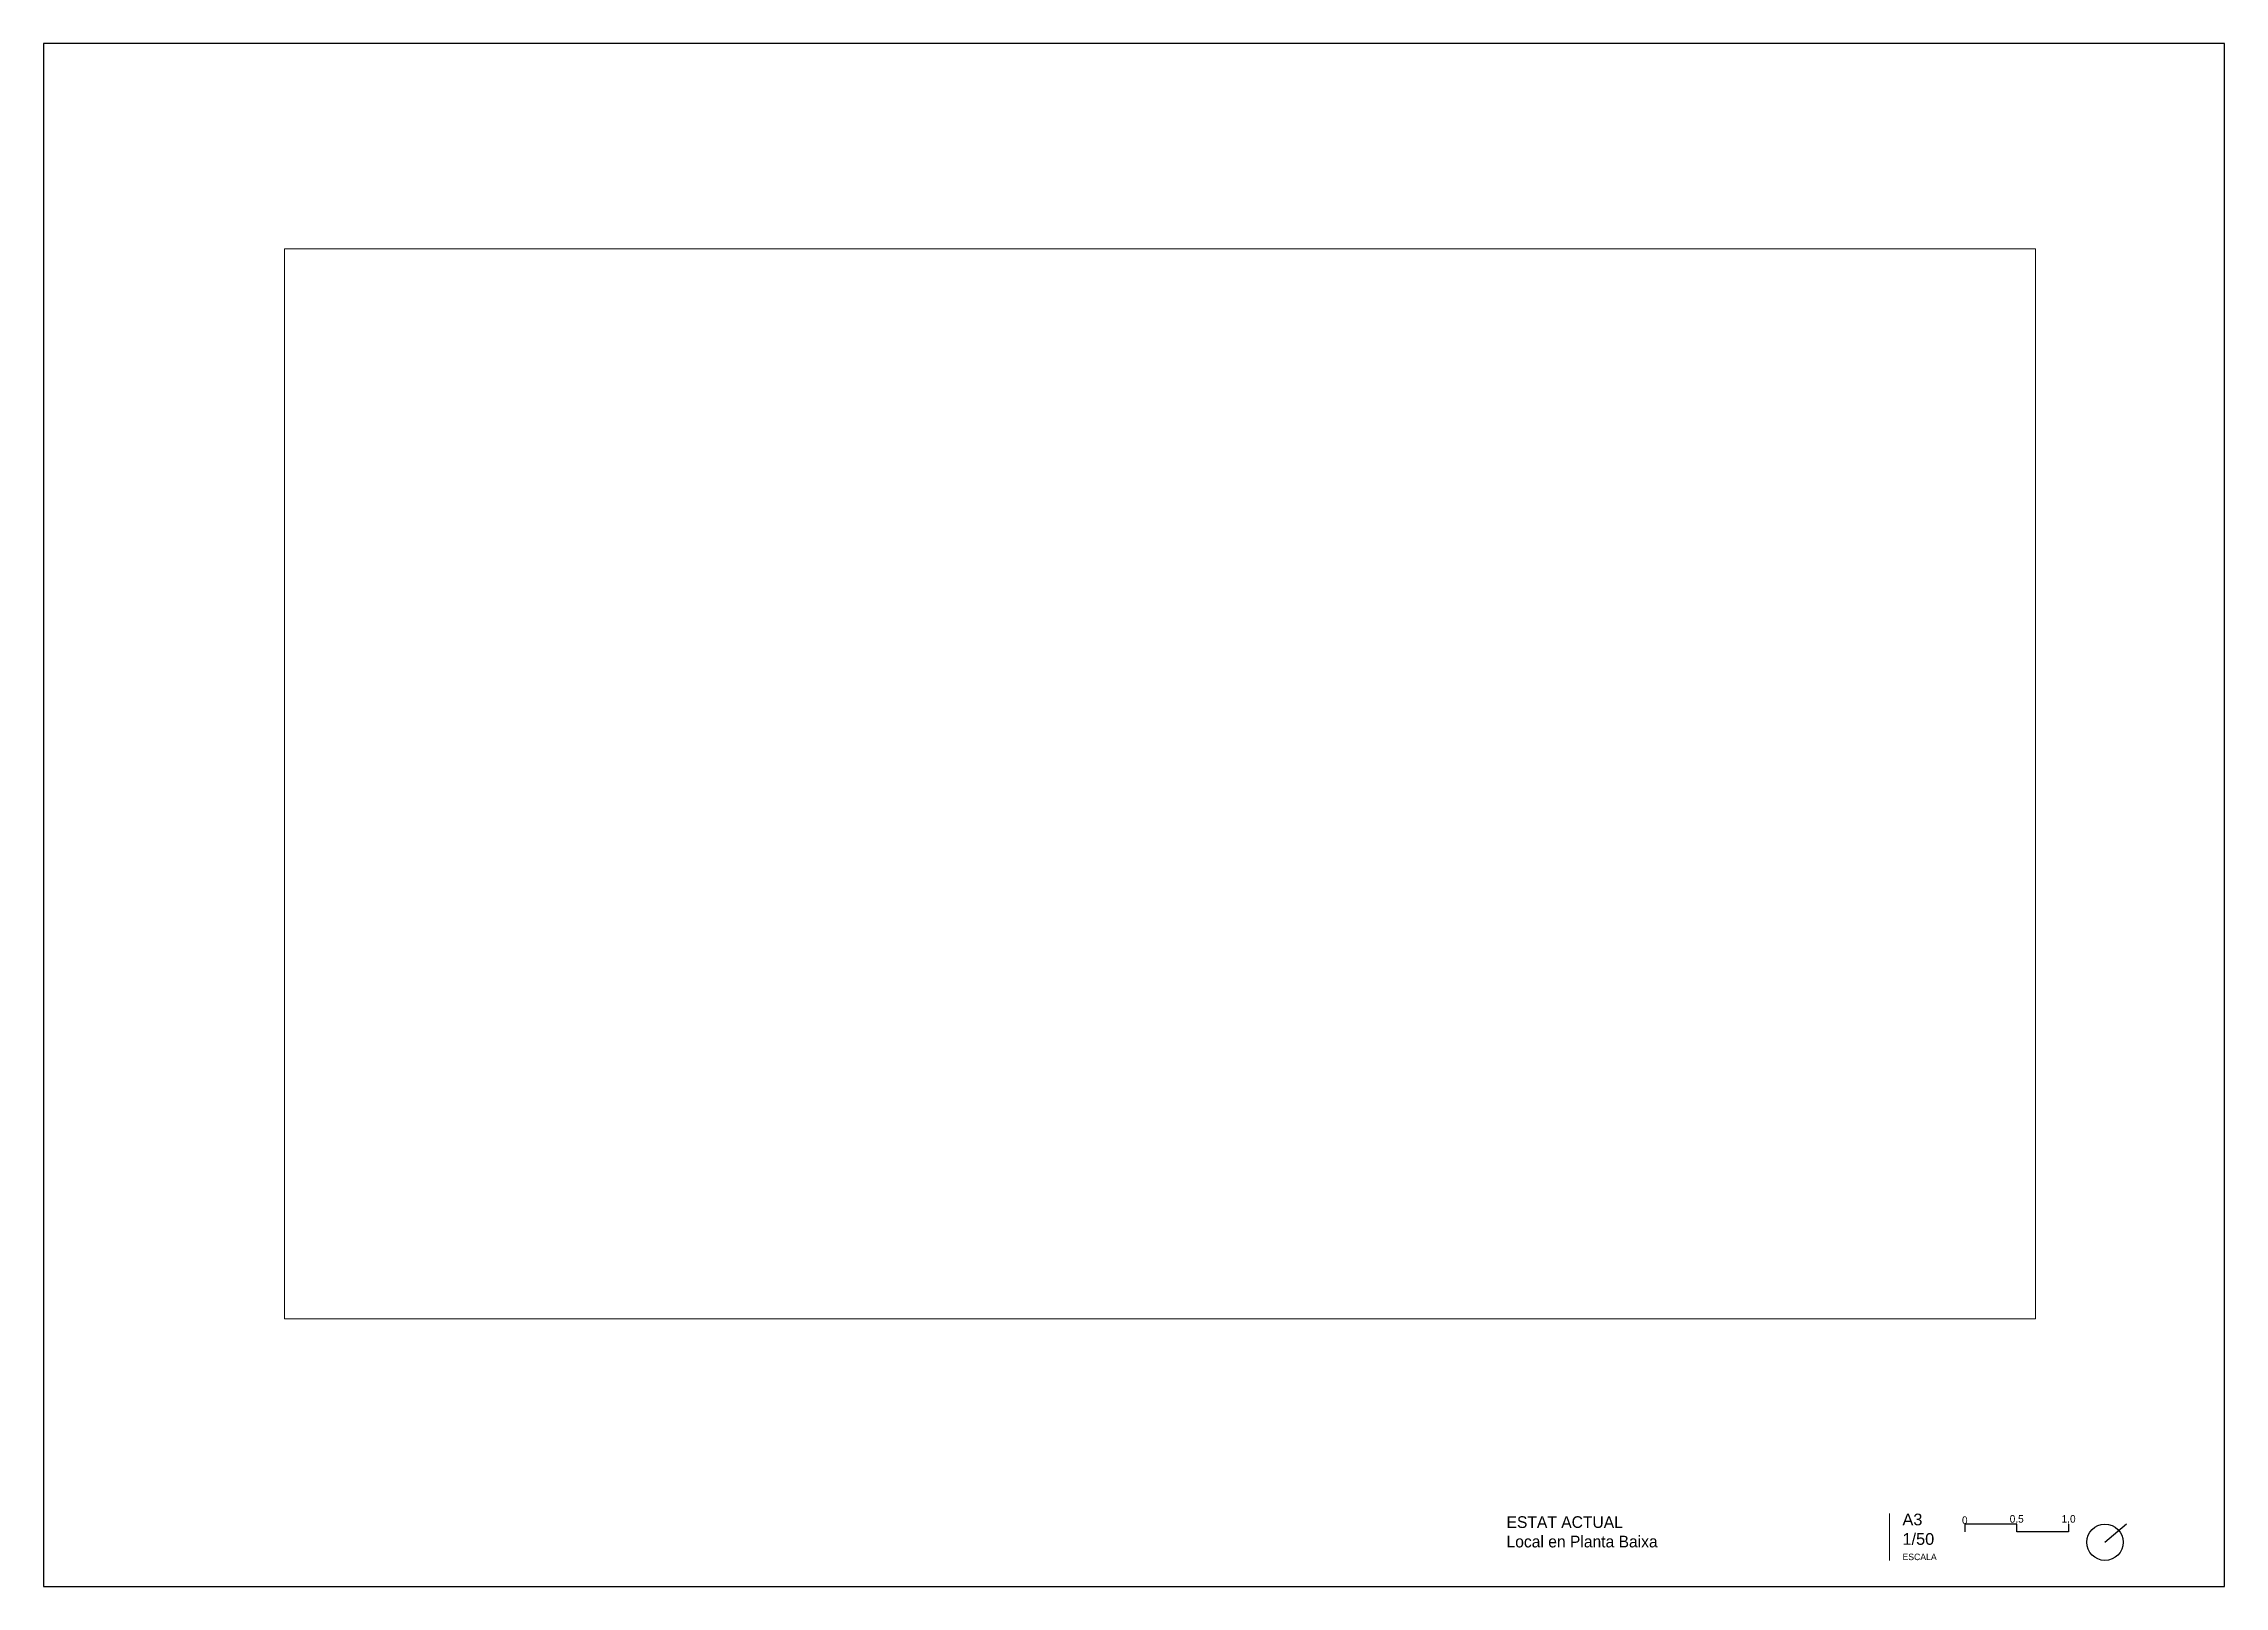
# Paper-space layout 'A.01' of a CAD drawing. Extents: x 0 to 420, y 0 to 297.
import ezdxf
from ezdxf.enums import TextEntityAlignment as Align

# ---------------------------------------------------------------- set-up
doc = ezdxf.new("R2010")
doc.units = 0
doc.layers.get('DEFPOINTS').update_dxf_attribs({"color": 20})
doc.layers.add('NO PRINT', color=20, linetype='Continuous', plot=False)
doc.layers.add('TEXT', color=4, linetype='Continuous')
doc.styles.add('ARIAL', font='')
doc.styles.add('PDF Arial', font='Arial.ttf')
doc.styles.get('ARIAL').set_extended_font_data('Century Gothic')

# ---------------------------------------------------------------- blocks, each defined once
blk = doc.blocks.new('*U39')
at = {"layer": 'TEXT'}
blk.add_line((397, 8.5), (401.18, 12.07), dxfattribs=at)
at = {"layer": 'TEXT', "lineweight": 0}
blk.add_lwpolyline([(355.5, 14), (355.5, 5)], dxfattribs=at)
blk.add_lwpolyline([(355.5, 14), (355.5, 5)], dxfattribs=at)
at = {"layer": 'TEXT'}
blk.add_lwpolyline([(390, 12), (390, 10.5), (380, 10.5), (380, 12), (370, 12), (370, 10.5)], dxfattribs=at)
blk.add_circle((397, 8.5), 3.5, dxfattribs=at)
at = {"layer": 'TEXT', "lineweight": 0, "insert": (358, 14), "char_height": 2.25, "width": 34.9777, "attachment_point": 1, "style": 'PDF Arial'}
blk.add_mtext('A3\\P1/50', dxfattribs=at)
at = {"layer": 'TEXT', "lineweight": 0, "line_spacing_factor": 0.827586, "style": 'ARIAL'}
for s, insert, char_height, width, attachment_point in [('0', (370, 12), 1.45, 6.7473, 8), ('0,5', (380, 12), 1.45, 6.7473, 8), ('1,0', (390, 12), 1.45, 6.7473, 8), ('ESCALA', (358, 6.3), 1.25, 42.5, 1)]:
    blk.add_mtext(s, dxfattribs=dict(at, insert=insert, char_height=char_height, width=width, attachment_point=attachment_point))
at = {"layer": 'TEXT', "style": 'ARIAL'}
for tag, p in [('PLÀNOL', (281.75, 13.5)), ('PlànolEspecificacions', (281.75, 9.75))]:
    blk.add_attdef(tag, text='', height=2.25, dxfattribs=at).set_placement(p, align=Align.TOP_LEFT)

psp = doc.layouts.new('A.01')

# ---------------------------------------------------------------- linework, layer by layer
at = {"layer": 'NO PRINT'}
psp.add_lwpolyline([(0, 297), (0, 0), (420, 0), (420, 297)], close=True, dxfattribs=at)

# ---------------------------------------------------------------- block references
at = {"layer": 'TEXT'}
psp.add_blockref('*U39', (0, 0), dxfattribs=at).add_auto_attribs({'PLÀNOL': 'ESTAT ACTUAL', 'PlànolEspecificacions': 'Local en Planta Baixa'})

# ---------------------------------------------------------------- viewports
at = {"layer": 'DEFPOINTS'}
psp.add_viewport(center=(215, 154.5), size=(337.2, 206), view_center_point=(7.93, 25.35), view_height=10.3000001, dxfattribs=at)

doc.saveas('drawing.dxf')
